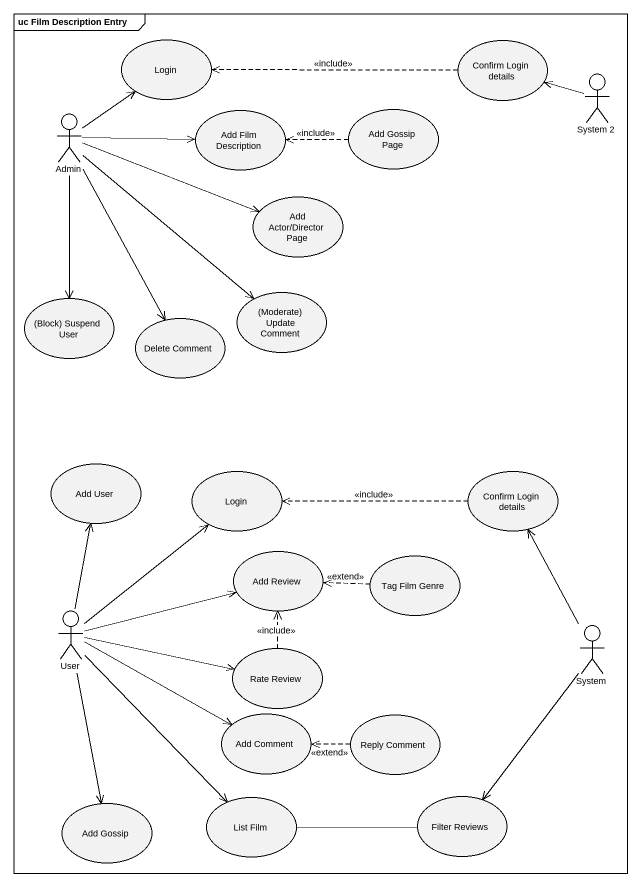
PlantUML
@startuml
mainframe uc Film Description Entry
usecase Login
usecase "Confirm Login details" as Confirm_Login_details
actor "System 2" as System_2
actor Admin
usecase "Add Film Description" as Add_Film_Description
usecase "Add Gossip Page" as Add_Gossip_Page
usecase "Add Actor/Director Page" as Add_Actor_Director_Page
usecase "(Moderate) Update Comment" as Moderate_Update_Comment
usecase "(Block) Suspend User" as Block_Suspend_User
usecase "Delete Comment" as Delete_Comment
usecase "Add User" as Add_User
usecase "Login" as Login_2
usecase "Confirm Login details" as Confirm_Login_details_2
usecase "Add Review" as Add_Review
usecase "Tag Film Genre" as Tag_Film_Genre
actor User
actor System
usecase "Rate Review" as Rate_Review
usecase "Add Comment" as Add_Comment
usecase "Reply Comment" as Reply_Comment
usecase "List Film" as List_Film
usecase "Filter Reviews" as Filter_Reviews
usecase "Add Gossip" as Add_Gossip
Confirm_Login_details .left.> Login : <<include>>
System_2 -left-> Confirm_Login_details
Admin -up-> Login
Admin -right-> Add_Film_Description
Admin -right-> Add_Actor_Director_Page
Admin --> Moderate_Update_Comment
Admin --> Block_Suspend_User
Admin --> Delete_Comment
Add_Gossip_Page .left.> Add_Film_Description : <<include>>
Confirm_Login_details_2 .left.> Login_2 : <<include>>
Tag_Film_Genre .left.> Add_Review : <<extend>>
User -up-> Add_User
User -up-> Login_2
User -right-> Add_Review
User -right-> Rate_Review
User -right-> Add_Comment
User --> List_Film
User --> Add_Gossip
System -up-> Confirm_Login_details_2
System --> Filter_Reviews
Rate_Review .up.> Add_Review : <<include>>
Reply_Comment .left.> Add_Comment : <<extend>>
List_Film -right- Filter_Reviews
@enduml
